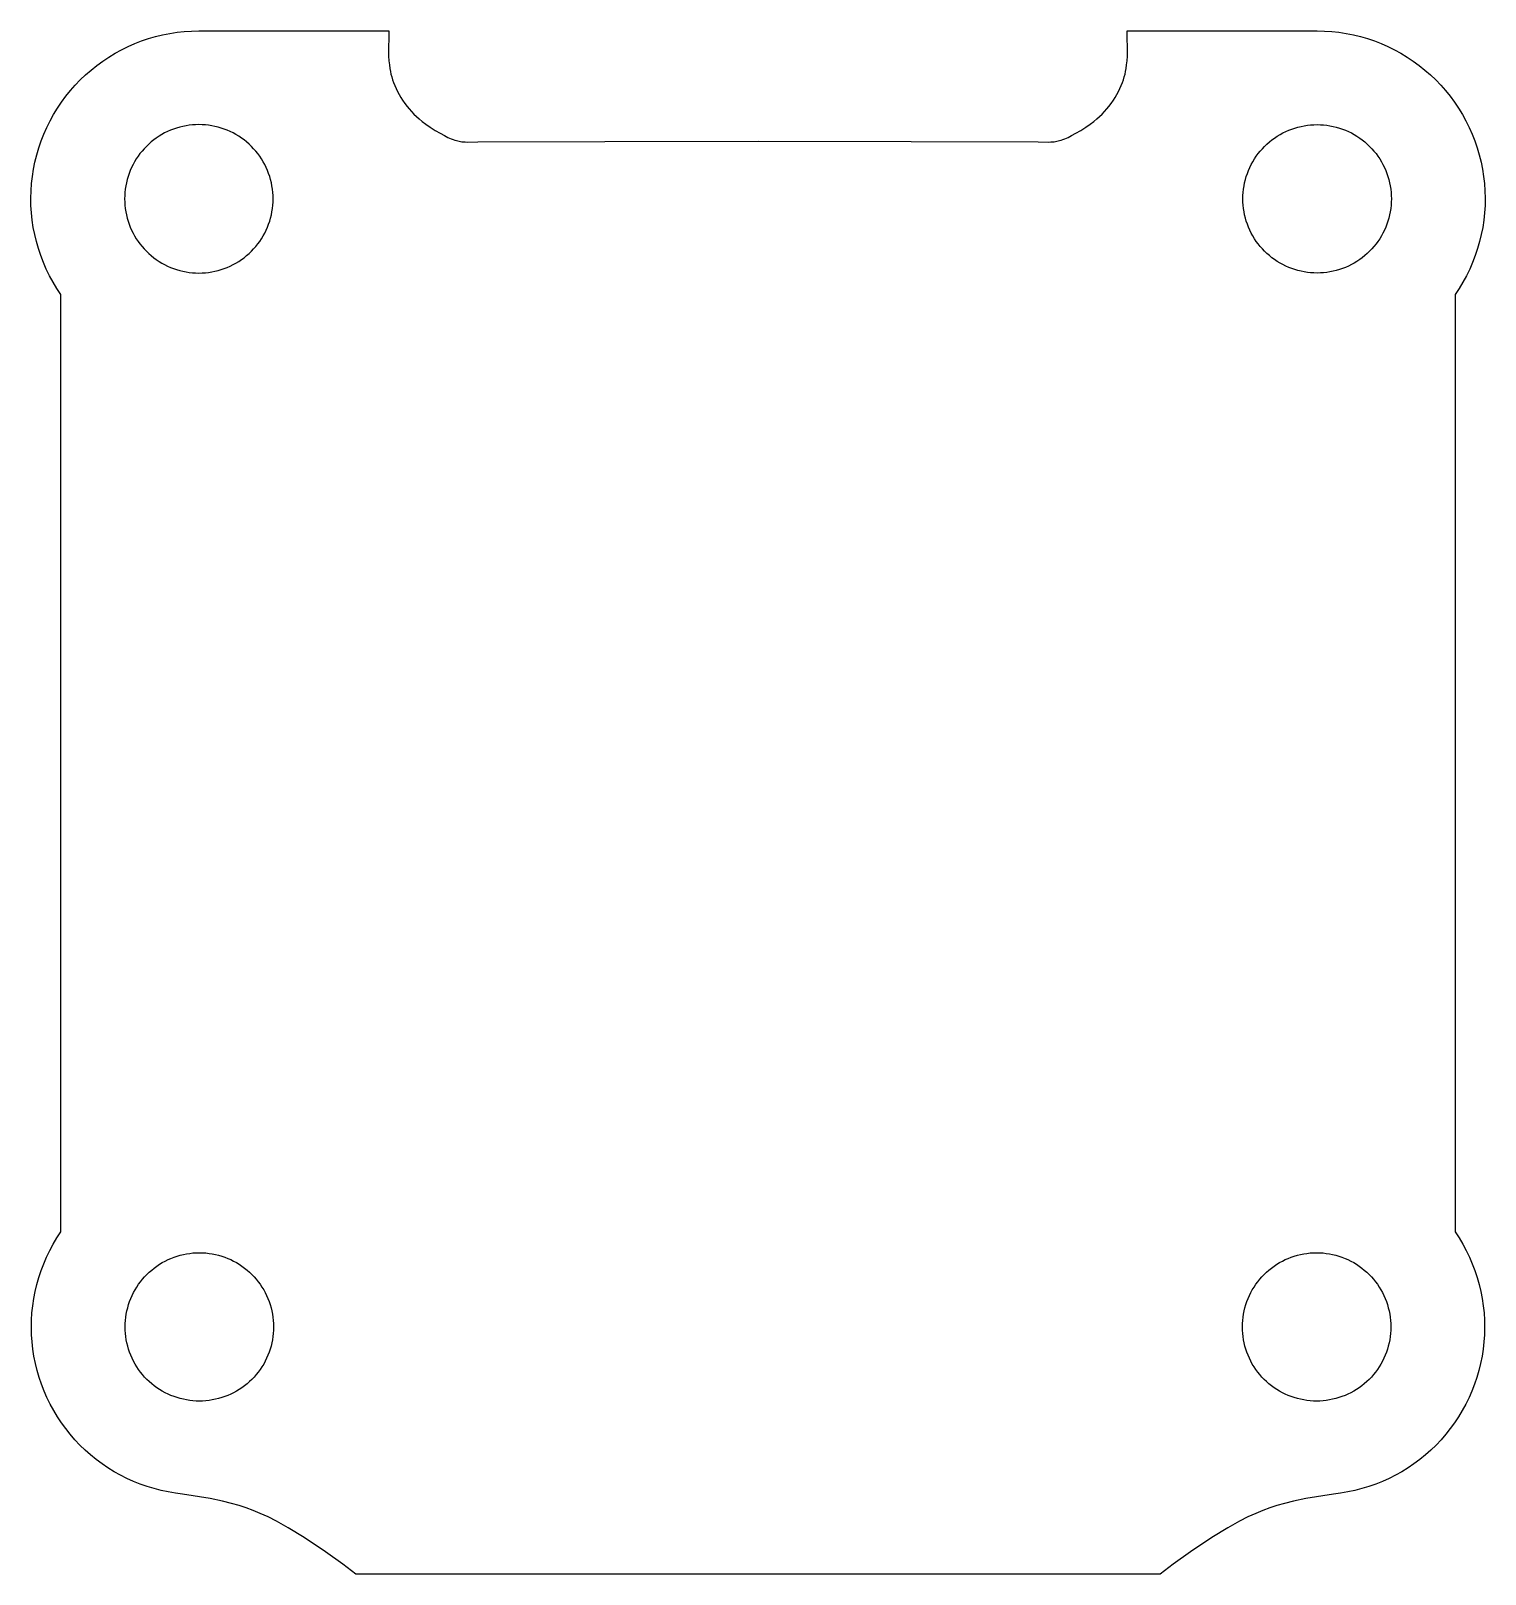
# Model space of a CAD drawing. Header units: centimetres. Extents: x -19.6 to 19.6, y -20.8 to 20.8.
import ezdxf

# ---------------------------------------------------------------- set-up
doc = ezdxf.new("R2010")
doc.units = ezdxf.units.CM
doc.layers.get('0').update_dxf_attribs({"linetype": 'CONTINUOUS'})

msp = doc.modelspace()

# ---------------------------------------------------------------- linework, layer by layer
for points in [[(-8.167, 17.855), (-8.127, 17.842), (-8.09, 17.833), (-8.052, 17.824), (-8.016, 17.818), (-7.978, 17.813), (-7.938, 17.809), (-7.892, 17.806), (-7.816, 17.804), (-7.548, 17.809), (-4.123, 17.82), (0, 17.825), (4.123, 17.82), (7.548, 17.809), (7.816, 17.804), (7.892, 17.806), (7.938, 17.809), (7.978, 17.813), (8.016, 17.818), (8.052, 17.824), (8.09, 17.833), (8.127, 17.842), (8.167, 17.855), (8.214, 17.871), (8.272, 17.894), (8.355, 17.93), (8.448, 17.976), (8.563, 18.038), (8.695, 18.115), (8.833, 18.204), (8.951, 18.287), (9.049, 18.361), (9.132, 18.429), (9.205, 18.493), (9.272, 18.557), (9.336, 18.623), (9.399, 18.694), (9.455, 18.763), (9.513, 18.841), (9.575, 18.93), (9.62, 19.002), (9.67, 19.086), (9.715, 19.168), (9.754, 19.249), (9.789, 19.328), (9.82, 19.405), (9.847, 19.482), (9.87, 19.557), (9.89, 19.633), (9.906, 19.706), (9.921, 19.787), (9.934, 19.88), (9.945, 19.989), (9.953, 20.118), (9.957, 20.296), (9.95, 20.66), (9.945, 20.8), (15.066, 20.8), (15.263, 20.796), (15.46, 20.783), (15.655, 20.761), (15.85, 20.732), (16.044, 20.693), (16.235, 20.646), (16.424, 20.591), (16.611, 20.528), (16.795, 20.457), (16.975, 20.378), (17.152, 20.291), (17.325, 20.196), (17.494, 20.094), (17.658, 19.985), (17.817, 19.868), (17.971, 19.745), (18.119, 19.615), (18.262, 19.479), (18.398, 19.337), (18.529, 19.189), (18.652, 19.036), (18.769, 18.877), (18.879, 18.713), (18.982, 18.545), (19.077, 18.373), (19.164, 18.196), (19.244, 18.016), (19.316, 17.832), (19.38, 17.646), (19.436, 17.457), (19.483, 17.265), (19.522, 17.072), (19.553, 16.877), (19.575, 16.682), (19.588, 16.485), (19.593, 16.288), (19.59, 16.091), (19.577, 15.894), (19.557, 15.698), (19.527, 15.503), (19.49, 15.31), (19.443, 15.118), (19.389, 14.929), (19.326, 14.742), (19.256, 14.558), (19.177, 14.377), (19.091, 14.2), (18.997, 14.027), (18.895, 13.858), (18.787, 13.693), (18.787, -11.576), (18.893, -11.739), (18.993, -11.907), (19.086, -12.079), (19.171, -12.255), (19.248, -12.434), (19.318, -12.617), (19.379, -12.802), (19.433, -12.99), (19.478, -13.18), (19.515, -13.372), (19.544, -13.565), (19.564, -13.76), (19.576, -13.955), (19.58, -14.15), (19.575, -14.345), (19.562, -14.54), (19.54, -14.734), (19.51, -14.927), (19.472, -15.119), (19.425, -15.309), (19.37, -15.496), (19.308, -15.681), (19.237, -15.864), (19.159, -16.042), (19.073, -16.218), (18.979, -16.389), (18.878, -16.557), (18.77, -16.719), (18.655, -16.877), (18.534, -17.03), (18.405, -17.178), (18.271, -17.32), (18.131, -17.455), (17.985, -17.585), (17.833, -17.708), (17.676, -17.825), (17.515, -17.935), (17.349, -18.038), (17.178, -18.133), (17.004, -18.221), (16.826, -18.301), (16.644, -18.374), (16.46, -18.439), (16.273, -18.495), (16.084, -18.544), (15.893, -18.584), (15.7, -18.616), (15.506, -18.64), (14.762, -18.764), (14.434, -18.831), (14.185, -18.892), (13.978, -18.951), (13.794, -19.011), (13.604, -19.082), (13.411, -19.162), (13.203, -19.259), (12.974, -19.375), (12.661, -19.549), (12.228, -19.814), (11.655, -20.195), (11.187, -20.532), (10.841, -20.8), (-10.841, -20.8), (-11.187, -20.532), (-11.655, -20.195), (-12.228, -19.814), (-12.661, -19.549), (-12.974, -19.375), (-13.203, -19.259), (-13.411, -19.162), (-13.604, -19.082), (-13.794, -19.011), (-13.978, -18.951), (-14.185, -18.892), (-14.434, -18.831), (-14.762, -18.764), (-15.506, -18.64), (-15.7, -18.616), (-15.893, -18.584), (-16.084, -18.544), (-16.273, -18.495), (-16.46, -18.439), (-16.644, -18.374), (-16.826, -18.301), (-17.004, -18.221), (-17.178, -18.133), (-17.349, -18.038), (-17.515, -17.935), (-17.676, -17.825), (-17.833, -17.708), (-17.985, -17.585), (-18.131, -17.455), (-18.271, -17.32), (-18.405, -17.178), (-18.534, -17.03), (-18.655, -16.877), (-18.77, -16.719), (-18.878, -16.557), (-18.979, -16.389), (-19.073, -16.218), (-19.159, -16.042), (-19.237, -15.864), (-19.308, -15.681), (-19.37, -15.496), (-19.425, -15.309), (-19.472, -15.119), (-19.51, -14.927), (-19.54, -14.734), (-19.562, -14.54), (-19.575, -14.345), (-19.58, -14.15), (-19.576, -13.955), (-19.564, -13.76), (-19.544, -13.565), (-19.515, -13.372), (-19.478, -13.18), (-19.433, -12.99), (-19.379, -12.802), (-19.318, -12.617), (-19.248, -12.434), (-19.171, -12.255), (-19.086, -12.079), (-18.993, -11.907), (-18.893, -11.739), (-18.787, -11.576), (-18.787, 13.693), (-18.895, 13.858), (-18.997, 14.027), (-19.091, 14.2), (-19.177, 14.377), (-19.256, 14.558), (-19.326, 14.742), (-19.389, 14.929), (-19.443, 15.118), (-19.49, 15.31), (-19.527, 15.503), (-19.557, 15.698), (-19.577, 15.894), (-19.59, 16.091), (-19.593, 16.288), (-19.588, 16.485), (-19.575, 16.682), (-19.553, 16.877), (-19.522, 17.072), (-19.483, 17.265), (-19.436, 17.457), (-19.38, 17.646), (-19.316, 17.832), (-19.244, 18.016), (-19.164, 18.196), (-19.077, 18.373), (-18.982, 18.545), (-18.879, 18.713), (-18.769, 18.877), (-18.652, 19.036), (-18.529, 19.189), (-18.398, 19.337), (-18.262, 19.479), (-18.119, 19.615), (-17.971, 19.745), (-17.817, 19.868), (-17.658, 19.985), (-17.494, 20.094), (-17.325, 20.196), (-17.152, 20.291), (-16.975, 20.378), (-16.795, 20.457), (-16.611, 20.528), (-16.424, 20.591), (-16.235, 20.646), (-16.044, 20.693), (-15.85, 20.732), (-15.655, 20.761), (-15.46, 20.783), (-15.263, 20.796), (-15.066, 20.8), (-9.945, 20.8), (-9.95, 20.66), (-9.957, 20.296), (-9.953, 20.118), (-9.945, 19.989), (-9.934, 19.88), (-9.921, 19.787), (-9.906, 19.706), (-9.89, 19.633), (-9.87, 19.557), (-9.847, 19.482), (-9.82, 19.405), (-9.789, 19.328), (-9.754, 19.249), (-9.715, 19.168), (-9.67, 19.086), (-9.62, 19.002), (-9.575, 18.93), (-9.513, 18.841), (-9.455, 18.763), (-9.399, 18.694), (-9.336, 18.623), (-9.272, 18.557), (-9.205, 18.493), (-9.132, 18.429), (-9.049, 18.361), (-8.951, 18.287), (-8.833, 18.204), (-8.695, 18.115), (-8.563, 18.038), (-8.448, 17.976), (-8.355, 17.93), (-8.272, 17.894), (-8.214, 17.871)], [(-13.068, 16.185), (-13.066, 16.273), (-13.068, 16.36), (-13.073, 16.447), (-13.083, 16.534), (-13.096, 16.62), (-13.113, 16.706), (-13.134, 16.79), (-13.158, 16.874), (-13.186, 16.957), (-13.218, 17.038), (-13.253, 17.118), (-13.292, 17.196), (-13.334, 17.273), (-13.379, 17.347), (-13.428, 17.42), (-13.479, 17.49), (-13.534, 17.558), (-13.591, 17.624), (-13.652, 17.687), (-13.715, 17.747), (-13.78, 17.805), (-13.848, 17.859), (-13.919, 17.911), (-13.991, 17.959), (-14.066, 18.005), (-14.142, 18.047), (-14.221, 18.085), (-14.3, 18.12), (-14.382, 18.152), (-14.464, 18.18), (-14.548, 18.204), (-14.633, 18.225), (-14.719, 18.242), (-14.805, 18.256), (-14.892, 18.265), (-14.979, 18.271), (-15.066, 18.273), (-15.153, 18.271), (-15.24, 18.265), (-15.327, 18.256), (-15.413, 18.242), (-15.499, 18.225), (-15.583, 18.204), (-15.667, 18.18), (-15.75, 18.152), (-15.831, 18.12), (-15.911, 18.085), (-15.989, 18.047), (-16.066, 18.005), (-16.14, 17.959), (-16.213, 17.911), (-16.283, 17.859), (-16.351, 17.805), (-16.417, 17.747), (-16.48, 17.687), (-16.54, 17.624), (-16.598, 17.558), (-16.653, 17.49), (-16.704, 17.42), (-16.753, 17.347), (-16.798, 17.273), (-16.84, 17.196), (-16.878, 17.118), (-16.914, 17.038), (-16.945, 16.957), (-16.973, 16.874), (-16.998, 16.79), (-17.018, 16.706), (-17.035, 16.62), (-17.049, 16.534), (-17.058, 16.447), (-17.064, 16.36), (-17.066, 16.273), (-17.064, 16.185), (-17.058, 16.098), (-17.049, 16.012), (-17.035, 15.925), (-17.018, 15.84), (-16.998, 15.755), (-16.973, 15.671), (-16.945, 15.589), (-16.914, 15.507), (-16.878, 15.427), (-16.84, 15.349), (-16.798, 15.273), (-16.753, 15.198), (-16.704, 15.125), (-16.653, 15.055), (-16.598, 14.987), (-16.54, 14.921), (-16.48, 14.858), (-16.417, 14.798), (-16.351, 14.741), (-16.283, 14.686), (-16.213, 14.634), (-16.14, 14.586), (-16.066, 14.541), (-15.989, 14.499), (-15.911, 14.46), (-15.831, 14.425), (-15.75, 14.393), (-15.667, 14.365), (-15.583, 14.341), (-15.499, 14.32), (-15.413, 14.303), (-15.327, 14.29), (-15.24, 14.28), (-15.153, 14.275), (-15.066, 14.273), (-14.979, 14.275), (-14.892, 14.28), (-14.805, 14.29), (-14.719, 14.303), (-14.633, 14.32), (-14.548, 14.341), (-14.464, 14.365), (-14.382, 14.393), (-14.3, 14.425), (-14.221, 14.46), (-14.142, 14.499), (-14.066, 14.541), (-13.991, 14.586), (-13.919, 14.634), (-13.848, 14.686), (-13.78, 14.741), (-13.715, 14.798), (-13.652, 14.858), (-13.591, 14.921), (-13.534, 14.987), (-13.479, 15.055), (-13.428, 15.125), (-13.379, 15.198), (-13.334, 15.273), (-13.292, 15.349), (-13.253, 15.427), (-13.218, 15.507), (-13.186, 15.589), (-13.158, 15.671), (-13.134, 15.755), (-13.113, 15.84), (-13.096, 15.925), (-13.083, 16.012), (-13.073, 16.098)], [(13.066, 16.273), (13.068, 16.36), (13.073, 16.447), (13.083, 16.534), (13.096, 16.62), (13.113, 16.706), (13.134, 16.79), (13.158, 16.874), (13.186, 16.957), (13.218, 17.038), (13.253, 17.118), (13.292, 17.196), (13.334, 17.273), (13.379, 17.347), (13.428, 17.42), (13.479, 17.49), (13.534, 17.558), (13.591, 17.624), (13.652, 17.687), (13.715, 17.747), (13.78, 17.805), (13.848, 17.859), (13.919, 17.911), (13.991, 17.959), (14.066, 18.005), (14.142, 18.047), (14.221, 18.085), (14.3, 18.12), (14.382, 18.152), (14.464, 18.18), (14.548, 18.204), (14.633, 18.225), (14.719, 18.242), (14.805, 18.256), (14.892, 18.265), (14.979, 18.271), (15.066, 18.273), (15.153, 18.271), (15.24, 18.265), (15.327, 18.256), (15.413, 18.242), (15.499, 18.225), (15.583, 18.204), (15.667, 18.18), (15.75, 18.152), (15.831, 18.12), (15.911, 18.085), (15.989, 18.047), (16.066, 18.005), (16.14, 17.959), (16.213, 17.911), (16.283, 17.859), (16.351, 17.805), (16.417, 17.747), (16.48, 17.687), (16.54, 17.624), (16.598, 17.558), (16.653, 17.49), (16.704, 17.42), (16.753, 17.347), (16.798, 17.273), (16.84, 17.196), (16.878, 17.118), (16.914, 17.038), (16.945, 16.957), (16.973, 16.874), (16.998, 16.79), (17.018, 16.706), (17.035, 16.62), (17.049, 16.534), (17.058, 16.447), (17.064, 16.36), (17.066, 16.273), (17.064, 16.185), (17.058, 16.098), (17.049, 16.012), (17.035, 15.925), (17.018, 15.84), (16.998, 15.755), (16.973, 15.671), (16.945, 15.589), (16.914, 15.507), (16.878, 15.427), (16.84, 15.349), (16.798, 15.273), (16.753, 15.198), (16.704, 15.125), (16.653, 15.055), (16.598, 14.987), (16.54, 14.921), (16.48, 14.858), (16.417, 14.798), (16.351, 14.741), (16.283, 14.686), (16.213, 14.634), (16.14, 14.586), (16.066, 14.541), (15.989, 14.499), (15.911, 14.46), (15.831, 14.425), (15.75, 14.393), (15.667, 14.365), (15.583, 14.341), (15.499, 14.32), (15.413, 14.303), (15.327, 14.29), (15.24, 14.28), (15.153, 14.275), (15.066, 14.273), (14.979, 14.275), (14.892, 14.28), (14.805, 14.29), (14.719, 14.303), (14.633, 14.32), (14.548, 14.341), (14.464, 14.365), (14.382, 14.393), (14.3, 14.425), (14.221, 14.46), (14.142, 14.499), (14.066, 14.541), (13.991, 14.586), (13.919, 14.634), (13.848, 14.686), (13.78, 14.741), (13.715, 14.798), (13.652, 14.858), (13.591, 14.921), (13.534, 14.987), (13.479, 15.055), (13.428, 15.125), (13.379, 15.198), (13.334, 15.273), (13.292, 15.349), (13.253, 15.427), (13.218, 15.507), (13.186, 15.589), (13.158, 15.671), (13.134, 15.755), (13.113, 15.84), (13.096, 15.925), (13.083, 16.012), (13.073, 16.098), (13.068, 16.185)], [(-15.485, -12.183), (-15.4, -12.166), (-15.314, -12.153), (-15.227, -12.143), (-15.14, -12.138), (-15.052, -12.136), (-14.965, -12.138), (-14.878, -12.143), (-14.791, -12.153), (-14.705, -12.166), (-14.62, -12.183), (-14.535, -12.204), (-14.451, -12.228), (-14.368, -12.256), (-14.287, -12.288), (-14.207, -12.323), (-14.129, -12.362), (-14.052, -12.404), (-13.978, -12.449), (-13.905, -12.497), (-13.835, -12.549), (-13.767, -12.604), (-13.701, -12.661), (-13.638, -12.721), (-13.578, -12.784), (-13.52, -12.85), (-13.466, -12.918), (-13.414, -12.988), (-13.366, -13.061), (-13.32, -13.136), (-13.278, -13.212), (-13.24, -13.29), (-13.205, -13.37), (-13.173, -13.452), (-13.145, -13.534), (-13.121, -13.618), (-13.1, -13.703), (-13.083, -13.788), (-13.07, -13.875), (-13.06, -13.961), (-13.054, -14.048), (-13.052, -14.136), (-13.054, -14.223), (-13.06, -14.31), (-13.07, -14.397), (-13.083, -14.483), (-13.1, -14.569), (-13.121, -14.653), (-13.145, -14.737), (-13.173, -14.82), (-13.205, -14.901), (-13.24, -14.981), (-13.278, -15.059), (-13.32, -15.136), (-13.366, -15.21), (-13.414, -15.283), (-13.466, -15.353), (-13.52, -15.421), (-13.578, -15.487), (-13.638, -15.55), (-13.701, -15.61), (-13.767, -15.668), (-13.835, -15.722), (-13.905, -15.774), (-13.978, -15.822), (-14.052, -15.868), (-14.129, -15.91), (-14.207, -15.948), (-14.287, -15.983), (-14.368, -16.015), (-14.451, -16.043), (-14.535, -16.067), (-14.62, -16.088), (-14.705, -16.105), (-14.791, -16.119), (-14.878, -16.128), (-14.965, -16.134), (-15.052, -16.136), (-15.14, -16.134), (-15.227, -16.128), (-15.314, -16.119), (-15.4, -16.105), (-15.485, -16.088), (-15.57, -16.067), (-15.654, -16.043), (-15.736, -16.015), (-15.818, -15.983), (-15.898, -15.948), (-15.976, -15.91), (-16.052, -15.868), (-16.127, -15.822), (-16.2, -15.774), (-16.27, -15.722), (-16.338, -15.668), (-16.404, -15.61), (-16.467, -15.55), (-16.527, -15.487), (-16.585, -15.421), (-16.639, -15.353), (-16.691, -15.283), (-16.739, -15.21), (-16.785, -15.136), (-16.826, -15.059), (-16.865, -14.981), (-16.9, -14.901), (-16.932, -14.82), (-16.96, -14.737), (-16.984, -14.653), (-17.005, -14.569), (-17.022, -14.483), (-17.035, -14.397), (-17.045, -14.31), (-17.051, -14.223), (-17.052, -14.136), (-17.051, -14.048), (-17.045, -13.961), (-17.035, -13.875), (-17.022, -13.788), (-17.005, -13.703), (-16.984, -13.618), (-16.96, -13.534), (-16.932, -13.452), (-16.9, -13.37), (-16.865, -13.29), (-16.826, -13.212), (-16.785, -13.136), (-16.739, -13.061), (-16.691, -12.988), (-16.639, -12.918), (-16.585, -12.85), (-16.527, -12.784), (-16.467, -12.721), (-16.404, -12.661), (-16.338, -12.604), (-16.27, -12.549), (-16.2, -12.497), (-16.127, -12.449), (-16.052, -12.404), (-15.976, -12.362), (-15.898, -12.323), (-15.818, -12.288), (-15.736, -12.256), (-15.654, -12.228), (-15.57, -12.204)], [(15.314, -12.153), (15.4, -12.166), (15.485, -12.183), (15.57, -12.204), (15.654, -12.228), (15.736, -12.256), (15.818, -12.288), (15.898, -12.323), (15.976, -12.362), (16.052, -12.404), (16.127, -12.449), (16.2, -12.497), (16.27, -12.549), (16.338, -12.604), (16.404, -12.661), (16.467, -12.721), (16.527, -12.784), (16.585, -12.85), (16.639, -12.918), (16.691, -12.988), (16.739, -13.061), (16.785, -13.136), (16.826, -13.212), (16.865, -13.29), (16.9, -13.37), (16.932, -13.452), (16.96, -13.534), (16.984, -13.618), (17.005, -13.703), (17.022, -13.788), (17.035, -13.875), (17.045, -13.961), (17.051, -14.048), (17.052, -14.136), (17.051, -14.223), (17.045, -14.31), (17.035, -14.397), (17.022, -14.483), (17.005, -14.569), (16.984, -14.653), (16.96, -14.737), (16.932, -14.82), (16.9, -14.901), (16.865, -14.981), (16.826, -15.059), (16.785, -15.136), (16.739, -15.21), (16.691, -15.283), (16.639, -15.353), (16.585, -15.421), (16.527, -15.487), (16.467, -15.55), (16.404, -15.61), (16.338, -15.668), (16.27, -15.722), (16.2, -15.774), (16.127, -15.822), (16.052, -15.868), (15.976, -15.91), (15.898, -15.948), (15.818, -15.983), (15.736, -16.015), (15.654, -16.043), (15.57, -16.067), (15.485, -16.088), (15.4, -16.105), (15.314, -16.119), (15.227, -16.128), (15.14, -16.134), (15.052, -16.136), (14.965, -16.134), (14.878, -16.128), (14.791, -16.119), (14.705, -16.105), (14.62, -16.088), (14.535, -16.067), (14.451, -16.043), (14.368, -16.015), (14.287, -15.983), (14.207, -15.948), (14.129, -15.91), (14.052, -15.868), (13.978, -15.822), (13.905, -15.774), (13.835, -15.722), (13.767, -15.668), (13.701, -15.61), (13.638, -15.55), (13.578, -15.487), (13.52, -15.421), (13.466, -15.353), (13.414, -15.283), (13.366, -15.21), (13.32, -15.136), (13.278, -15.059), (13.24, -14.981), (13.205, -14.901), (13.173, -14.82), (13.145, -14.737), (13.121, -14.653), (13.1, -14.569), (13.083, -14.483), (13.07, -14.397), (13.06, -14.31), (13.054, -14.223), (13.052, -14.136), (13.054, -14.048), (13.06, -13.961), (13.07, -13.875), (13.083, -13.788), (13.1, -13.703), (13.121, -13.618), (13.145, -13.534), (13.173, -13.452), (13.205, -13.37), (13.24, -13.29), (13.278, -13.212), (13.32, -13.136), (13.366, -13.061), (13.414, -12.988), (13.466, -12.918), (13.52, -12.85), (13.578, -12.784), (13.638, -12.721), (13.701, -12.661), (13.767, -12.604), (13.835, -12.549), (13.905, -12.497), (13.978, -12.449), (14.052, -12.404), (14.129, -12.362), (14.207, -12.323), (14.287, -12.288), (14.368, -12.256), (14.451, -12.228), (14.535, -12.204), (14.62, -12.183), (14.705, -12.166), (14.791, -12.153), (14.878, -12.143), (14.965, -12.138), (15.052, -12.136), (15.14, -12.138), (15.227, -12.143)]]:
    msp.add_lwpolyline(points, close=True)

doc.saveas('drawing.dxf')
